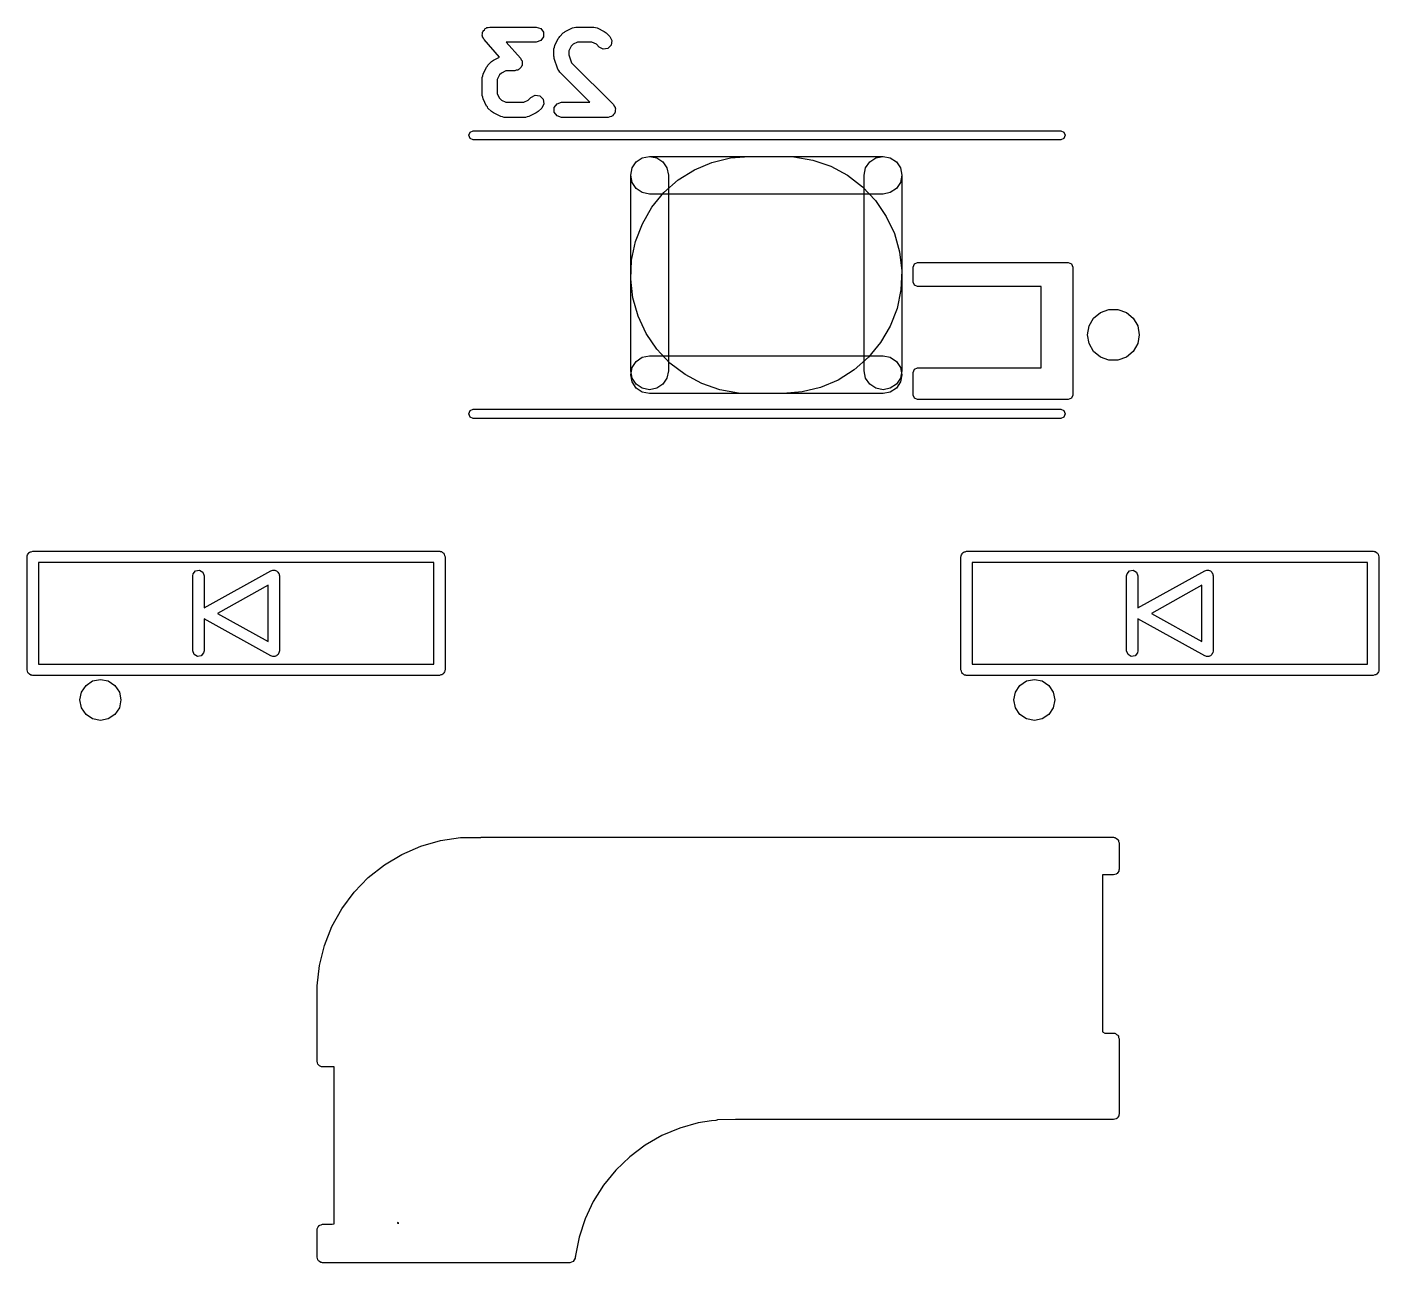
# Model space of a CAD drawing. Extents: x 62 to 223, y -188 to -37.
# Drawn here: x 146.24 to 164.19, y -83.4 to -66.98 of the extents above; entities that cross this region are included whole.
import ezdxf

# ---------------------------------------------------------------- set-up
doc = ezdxf.new("R2010")
doc.units = 0
doc.layers.add('BLACK', color=7, linetype='CONTINUOUS')

msp = doc.modelspace()

# ---------------------------------------------------------------- linework, layer by layer
at = {"layer": 'BLACK', "linetype": 'CONTINUOUS'}
for p, q in [((152.279, -67.0911), (152.283, -67.0714)), ((152.283, -67.1016), (152.279, -67.0911)), ((152.283, -67.0512), (152.29, -67.042)), ((152.283, -67.0714), (152.283, -67.0512)), ((152.283, -67.113), (152.283, -67.1016)), ((152.295, -67.1294), (152.283, -67.113)), ((152.29, -67.042), (152.292, -67.0309)), ((152.292, -67.0309), (152.307, -67.0175)), ((152.303, -67.1479), (152.295, -67.1294)), ((152.307, -67.0175), (152.319, -67.0012)), ((152.319, -67.0012), (152.33, -66.9977)), ((152.33, -66.9977), (152.339, -66.9902)), ((152.339, -66.9902), (152.359, -66.9883)), ((152.359, -66.9883), (152.378, -66.9821)), ((152.378, -66.9821), (152.997, -66.9821)), ((152.997, -66.9821), (153.056, -67.0012)), ((153.056, -67.0012), (153.092, -67.0512)), ((153.092, -67.113), (153.056, -67.163)), ((153.092, -67.0512), (153.092, -67.113)), ((153.241, -67.2278), (153.289, -67.1326)), ((153.289, -67.1326), (153.3, -67.1211)), ((153.3, -67.1211), (153.307, -67.1066)), ((153.307, -67.1066), (153.355, -67.059)), ((153.355, -67.059), (153.369, -67.0516)), ((153.369, -67.0516), (153.381, -67.0403)), ((153.381, -67.0403), (153.476, -66.9926)), ((153.476, -66.9926), (153.499, -66.9892)), ((153.499, -66.9892), (153.521, -66.9821)), ((153.521, -66.9821), (153.759, -66.9821)), ((153.759, -66.9821), (153.781, -66.9892)), ((153.781, -66.9892), (153.804, -66.9926)), ((153.804, -66.9926), (153.899, -67.0403)), ((153.899, -67.0403), (153.911, -67.0516)), ((153.911, -67.0516), (153.925, -67.059)), ((153.925, -67.059), (153.973, -67.1066)), ((153.973, -67.1066), (154.001, -67.1617)), ((152.507, -67.3818), (152.303, -67.1479)), ((152.997, -67.1821), (152.598, -67.1821)), ((152.598, -67.1821), (152.787, -67.3972)), ((153.056, -67.163), (152.997, -67.1821)), ((153.23, -67.2726), (153.238, -67.2506)), ((153.23, -67.3678), (153.23, -67.2726)), ((153.238, -67.2506), (153.241, -67.2278)), ((153.46, -67.2366), (153.43, -67.2962)), ((153.43, -67.2962), (153.43, -67.3516)), ((153.485, -67.2119), (153.46, -67.2366)), ((153.545, -67.1821), (153.485, -67.2119)), ((153.735, -67.1821), (153.545, -67.1821)), ((153.795, -67.2119), (153.735, -67.1821)), ((153.831, -67.248), (153.795, -67.2119)), ((153.886, -67.2761), (153.831, -67.248)), ((153.947, -67.2664), (153.886, -67.2761)), ((153.991, -67.2227), (153.947, -67.2664)), ((154.001, -67.1617), (153.991, -67.2227)), ((152.348, -67.502), (152.355, -67.4876)), ((152.355, -67.4876), (152.403, -67.44)), ((152.403, -67.44), (152.417, -67.4326)), ((152.417, -67.4326), (152.429, -67.4212)), ((152.429, -67.4212), (152.507, -67.3818)), ((152.787, -67.3972), (152.795, -67.4158)), ((152.795, -67.4158), (152.807, -67.4321)), ((152.807, -67.4321), (152.807, -67.4435)), ((152.807, -67.4435), (152.811, -67.454)), ((152.811, -67.454), (152.807, -67.4737)), ((152.807, -67.4737), (152.807, -67.494)), ((153.235, -67.3832), (153.23, -67.3678)), ((153.236, -67.3994), (153.235, -67.3832)), ((153.283, -67.5423), (153.236, -67.3994)), ((153.43, -67.3516), (153.466, -67.4566)), ((153.466, -67.4566), (154.02, -68.0114)), ((152.278, -67.6535), (152.285, -67.6316)), ((152.278, -67.8916), (152.278, -67.6535)), ((152.285, -67.6316), (152.289, -67.6088)), ((152.289, -67.6088), (152.336, -67.5136)), ((152.336, -67.5136), (152.348, -67.502)), ((152.508, -67.6175), (152.478, -67.6771)), ((152.533, -67.5928), (152.508, -67.6175)), ((152.592, -67.5631), (152.533, -67.5928)), ((152.711, -67.5631), (152.592, -67.5631)), ((152.731, -67.5568), (152.711, -67.5631)), ((152.751, -67.555), (152.731, -67.5568)), ((152.759, -67.5475), (152.751, -67.555)), ((152.77, -67.544), (152.759, -67.5475)), ((152.782, -67.5276), (152.77, -67.544)), ((152.797, -67.5143), (152.782, -67.5276)), ((152.8, -67.5032), (152.797, -67.5143)), ((152.807, -67.494), (152.8, -67.5032)), ((153.297, -67.5608), (153.283, -67.5423)), ((153.307, -67.5814), (153.297, -67.5608)), ((153.708, -67.9821), (153.307, -67.5814)), ((152.478, -67.6771), (152.478, -67.868)), ((152.285, -67.9135), (152.278, -67.8916)), ((152.289, -67.9363), (152.285, -67.9135)), ((152.336, -68.0316), (152.289, -67.9363)), ((152.478, -67.868), (152.508, -67.9276)), ((152.508, -67.9276), (152.533, -67.9523)), ((152.533, -67.9523), (152.592, -67.9821)), ((152.592, -67.9821), (152.831, -67.9821)), ((152.831, -67.9821), (152.89, -67.9523)), ((152.89, -67.9523), (152.926, -67.9161)), ((152.926, -67.9161), (152.981, -67.8881)), ((152.981, -67.8881), (153.043, -67.8977)), ((153.043, -67.8977), (153.086, -67.9415)), ((153.096, -68.0025), (153.068, -68.0576)), ((153.086, -67.9415), (153.096, -68.0025)), ((153.235, -68.0512), (153.272, -68.0012)), ((153.272, -68.0012), (153.33, -67.9821)), ((153.33, -67.9821), (153.708, -67.9821)), ((154.02, -68.0114), (154.031, -68.0322)), ((152.348, -68.0431), (152.336, -68.0316)), ((152.355, -68.0576), (152.348, -68.0431)), ((152.403, -68.1052), (152.355, -68.0576)), ((152.417, -68.1125), (152.403, -68.1052)), ((152.429, -68.1239), (152.417, -68.1125)), ((152.524, -68.1715), (152.429, -68.1239)), ((152.547, -68.175), (152.524, -68.1715)), ((152.569, -68.1821), (152.547, -68.175)), ((152.854, -68.1821), (152.569, -68.1821)), ((152.876, -68.175), (152.854, -68.1821)), ((152.899, -68.1715), (152.876, -68.175)), ((152.994, -68.1239), (152.899, -68.1715)), ((153.006, -68.1125), (152.994, -68.1239)), ((153.02, -68.1052), (153.006, -68.1125)), ((153.068, -68.0576), (153.02, -68.1052)), ((153.235, -68.113), (153.235, -68.0512)), ((153.272, -68.163), (153.235, -68.113)), ((153.33, -68.1821), (153.272, -68.163)), ((153.95, -68.1821), (153.33, -68.1821)), ((153.972, -68.1749), (153.95, -68.1821)), ((153.995, -68.1712), (153.972, -68.1749)), ((154.001, -68.1655), (153.995, -68.1712)), ((154.008, -68.163), (154.001, -68.1655)), ((154.022, -68.144), (154.008, -68.163)), ((154.039, -68.1275), (154.022, -68.144)), ((154.031, -68.0322), (154.045, -68.0512)), ((154.04, -68.1195), (154.039, -68.1275)), ((154.045, -68.113), (154.04, -68.1195)), ((154.045, -68.0512), (154.045, -68.0593)), ((154.045, -68.0593), (154.048, -68.0664)), ((154.048, -68.0664), (154.045, -68.0896)), ((154.045, -68.0896), (154.045, -68.113)), ((152.1, -68.4197), (152.118, -68.3773)), ((152.118, -68.3773), (152.16, -68.3597)), ((152.16, -68.3597), (159.96, -68.3597)), ((159.96, -68.3597), (160.002, -68.3773)), ((160.002, -68.3773), (160.02, -68.4197)), ((152.118, -68.4621), (152.1, -68.4197)), ((152.16, -68.4797), (152.118, -68.4621)), ((159.96, -68.4797), (152.16, -68.4797)), ((160.002, -68.4621), (159.96, -68.4797)), ((160.02, -68.4197), (160.002, -68.4621)), ((154.323, -68.7732), (154.404, -68.719)), ((154.323, -68.7732), (154.404, -68.719)), ((154.323, -68.7732), (154.404, -68.719)), ((154.323, -68.7732), (154.404, -68.719)), ((154.404, -68.719), (154.5, -68.7)), ((154.404, -68.719), (154.5, -68.7)), ((154.404, -68.719), (154.5, -68.7)), ((154.404, -68.719), (154.5, -68.7)), ((154.5, -68.7), (154.596, -68.719)), ((154.5, -68.7), (157.6, -68.7)), ((154.5, -68.7), (154.596, -68.719)), ((154.5, -68.7), (157.6, -68.7)), ((154.596, -68.719), (154.677, -68.7732)), ((154.596, -68.719), (154.677, -68.7732)), ((155.328, -68.7805), (155.573, -68.7203)), ((155.328, -68.7805), (155.573, -68.7203)), ((155.328, -68.7805), (155.573, -68.7203)), ((155.328, -68.7805), (155.573, -68.7203)), ((155.573, -68.7203), (155.825, -68.7)), ((155.573, -68.7203), (155.825, -68.7)), ((155.573, -68.7203), (155.825, -68.7)), ((155.573, -68.7203), (155.825, -68.7)), ((155.825, -68.7), (156.275, -68.7)), ((155.825, -68.7), (156.275, -68.7)), ((155.825, -68.7), (156.275, -68.7)), ((155.825, -68.7), (156.275, -68.7)), ((156.275, -68.7), (156.418, -68.7065)), ((156.275, -68.7), (156.418, -68.7065)), ((156.275, -68.7), (156.418, -68.7065)), ((156.275, -68.7), (156.418, -68.7065)), ((156.418, -68.7065), (156.667, -68.7495)), ((156.418, -68.7065), (156.667, -68.7495)), ((156.418, -68.7065), (156.667, -68.7495)), ((156.418, -68.7065), (156.667, -68.7495)), ((157.423, -68.7732), (157.504, -68.719)), ((157.423, -68.7732), (157.504, -68.719)), ((157.504, -68.719), (157.6, -68.7)), ((157.504, -68.719), (157.6, -68.7)), ((157.6, -68.7), (157.696, -68.719)), ((157.6, -68.7), (157.696, -68.719)), ((157.6, -68.7), (157.696, -68.719)), ((157.6, -68.7), (157.696, -68.719)), ((157.696, -68.719), (157.777, -68.7732)), ((157.696, -68.719), (157.777, -68.7732)), ((157.696, -68.719), (157.777, -68.7732)), ((157.696, -68.719), (157.777, -68.7732)), ((154.25, -68.95), (154.269, -68.8543)), ((154.25, -68.95), (154.269, -68.8543)), ((154.25, -68.95), (154.269, -68.8543)), ((154.25, -68.95), (154.269, -68.8543)), ((154.269, -68.8543), (154.323, -68.7732)), ((154.269, -68.8543), (154.323, -68.7732)), ((154.269, -68.8543), (154.323, -68.7732)), ((154.269, -68.8543), (154.323, -68.7732)), ((154.677, -68.7732), (154.731, -68.8543)), ((154.677, -68.7732), (154.731, -68.8543)), ((154.731, -68.8543), (154.75, -68.95)), ((154.731, -68.8543), (154.75, -68.95)), ((154.882, -69.0138), (155.095, -68.8792)), ((154.882, -69.0138), (155.095, -68.8792)), ((154.882, -69.0138), (155.095, -68.8792)), ((154.882, -69.0138), (155.095, -68.8792)), ((155.095, -68.8792), (155.328, -68.7805)), ((155.095, -68.8792), (155.328, -68.7805)), ((155.095, -68.8792), (155.328, -68.7805)), ((155.095, -68.8792), (155.328, -68.7805)), ((156.667, -68.7495), (156.906, -68.8317)), ((156.667, -68.7495), (156.906, -68.8317)), ((156.667, -68.7495), (156.906, -68.8317)), ((156.667, -68.7495), (156.906, -68.8317)), ((156.906, -68.8317), (157.128, -68.9511)), ((156.906, -68.8317), (157.128, -68.9511)), ((156.906, -68.8317), (157.128, -68.9511)), ((156.906, -68.8317), (157.128, -68.9511)), ((157.35, -68.95), (157.369, -68.8543)), ((157.35, -68.95), (157.369, -68.8543)), ((157.369, -68.8543), (157.423, -68.7732)), ((157.369, -68.8543), (157.423, -68.7732)), ((157.777, -68.7732), (157.831, -68.8543)), ((157.777, -68.7732), (157.831, -68.8543)), ((157.777, -68.7732), (157.831, -68.8543)), ((157.777, -68.7732), (157.831, -68.8543)), ((157.831, -68.8543), (157.85, -68.95)), ((157.831, -68.8543), (157.85, -68.95)), ((157.831, -68.8543), (157.85, -68.95)), ((157.831, -68.8543), (157.85, -68.95)), ((154.25, -71.55), (154.25, -68.95)), ((154.269, -69.0457), (154.25, -68.95)), ((154.25, -71.55), (154.25, -68.95)), ((154.269, -69.0457), (154.25, -68.95)), ((154.323, -69.1268), (154.269, -69.0457)), ((154.323, -69.1268), (154.269, -69.0457)), ((154.692, -69.1809), (154.882, -69.0138)), ((154.692, -69.1809), (154.882, -69.0138)), ((154.692, -69.1809), (154.882, -69.0138)), ((154.692, -69.1809), (154.882, -69.0138)), ((154.75, -68.95), (154.75, -71.55)), ((154.75, -68.95), (154.75, -71.55)), ((157.128, -68.9511), (157.329, -69.1045)), ((157.128, -68.9511), (157.329, -69.1045)), ((157.128, -68.9511), (157.329, -69.1045)), ((157.128, -68.9511), (157.329, -69.1045)), ((157.329, -69.1045), (157.502, -69.2881)), ((157.329, -69.1045), (157.502, -69.2881)), ((157.329, -69.1045), (157.502, -69.2881)), ((157.329, -69.1045), (157.502, -69.2881)), ((157.35, -71.55), (157.35, -68.95)), ((157.35, -71.55), (157.35, -68.95)), ((157.831, -69.0457), (157.777, -69.1268)), ((157.831, -69.0457), (157.777, -69.1268)), ((157.85, -68.95), (157.831, -69.0457)), ((157.85, -68.95), (157.831, -69.0457)), ((157.85, -68.95), (157.85, -71.55)), ((157.85, -68.95), (157.85, -71.55)), ((154.404, -69.181), (154.323, -69.1268)), ((154.404, -69.181), (154.323, -69.1268)), ((154.5, -69.2), (154.404, -69.181)), ((154.5, -69.2), (154.404, -69.181)), ((157.6, -69.2), (154.5, -69.2)), ((157.6, -69.2), (154.5, -69.2)), ((154.532, -69.3761), (154.692, -69.1809)), ((154.532, -69.3761), (154.692, -69.1809)), ((154.532, -69.3761), (154.692, -69.1809)), ((154.532, -69.3761), (154.692, -69.1809)), ((157.696, -69.181), (157.6, -69.2)), ((157.696, -69.181), (157.6, -69.2)), ((157.777, -69.1268), (157.696, -69.181)), ((157.777, -69.1268), (157.696, -69.181)), ((154.405, -69.5945), (154.532, -69.3761)), ((154.405, -69.5945), (154.532, -69.3761)), ((154.405, -69.5945), (154.532, -69.3761)), ((154.405, -69.5945), (154.532, -69.3761)), ((157.502, -69.2881), (157.644, -69.497)), ((157.502, -69.2881), (157.644, -69.497)), ((157.502, -69.2881), (157.644, -69.497)), ((157.502, -69.2881), (157.644, -69.497)), ((154.314, -69.8303), (154.405, -69.5945)), ((154.314, -69.8303), (154.405, -69.5945)), ((154.314, -69.8303), (154.405, -69.5945)), ((154.314, -69.8303), (154.405, -69.5945)), ((157.644, -69.497), (157.751, -69.726)), ((157.644, -69.497), (157.751, -69.726)), ((157.644, -69.497), (157.751, -69.726)), ((157.644, -69.497), (157.751, -69.726)), ((157.751, -69.726), (157.82, -69.9691)), ((157.751, -69.726), (157.82, -69.9691)), ((157.751, -69.726), (157.82, -69.9691)), ((157.751, -69.726), (157.82, -69.9691)), ((154.262, -70.0776), (154.314, -69.8303)), ((154.262, -70.0776), (154.314, -69.8303)), ((154.262, -70.0776), (154.314, -69.8303)), ((154.262, -70.0776), (154.314, -69.8303)), ((157.82, -69.9691), (157.849, -70.22)), ((157.82, -69.9691), (157.849, -70.22)), ((157.82, -69.9691), (157.849, -70.22)), ((157.82, -69.9691), (157.849, -70.22)), ((154.251, -70.33), (154.262, -70.0776)), ((154.251, -70.33), (154.262, -70.0776)), ((154.251, -70.33), (154.262, -70.0776)), ((154.251, -70.33), (154.262, -70.0776)), ((158, -70.1697), (158.018, -70.1273)), ((158, -70.3697), (158, -70.1697)), ((158.018, -70.1273), (158.06, -70.1097)), ((158.06, -70.1097), (160.06, -70.1097)), ((160.06, -70.1097), (160.102, -70.1273)), ((160.102, -70.1273), (160.12, -70.1697)), ((160.12, -70.1697), (160.12, -71.8697)), ((154.28, -70.5809), (154.251, -70.33)), ((154.28, -70.5809), (154.251, -70.33)), ((154.28, -70.5809), (154.251, -70.33)), ((154.28, -70.5809), (154.251, -70.33)), ((157.849, -70.22), (157.838, -70.4724)), ((157.849, -70.22), (157.838, -70.4724)), ((157.849, -70.22), (157.838, -70.4724)), ((157.849, -70.22), (157.838, -70.4724)), ((157.838, -70.4724), (157.786, -70.7197)), ((157.838, -70.4724), (157.786, -70.7197)), ((157.838, -70.4724), (157.786, -70.7197)), ((157.838, -70.4724), (157.786, -70.7197)), ((158.018, -70.4121), (158, -70.3697)), ((158.06, -70.4297), (158.018, -70.4121)), ((159.7, -70.4297), (158.06, -70.4297)), ((159.7, -71.5097), (159.7, -70.4297)), ((154.349, -70.824), (154.28, -70.5809)), ((154.349, -70.824), (154.28, -70.5809)), ((154.349, -70.824), (154.28, -70.5809)), ((154.349, -70.824), (154.28, -70.5809)), ((157.786, -70.7197), (157.695, -70.9555)), ((157.786, -70.7197), (157.695, -70.9555)), ((157.786, -70.7197), (157.695, -70.9555)), ((157.786, -70.7197), (157.695, -70.9555)), ((154.456, -71.053), (154.349, -70.824)), ((154.456, -71.053), (154.349, -70.824)), ((154.456, -71.053), (154.349, -70.824)), ((154.456, -71.053), (154.349, -70.824)), ((160.338, -70.9524), (160.397, -70.8493)), ((160.397, -70.8493), (160.489, -70.7728)), ((160.489, -70.7728), (160.6, -70.7321)), ((160.6, -70.7321), (160.72, -70.7321)), ((160.72, -70.7321), (160.831, -70.7728)), ((160.831, -70.7728), (160.923, -70.8493)), ((160.923, -70.8493), (160.982, -70.9524)), ((154.598, -71.2619), (154.456, -71.053)), ((154.598, -71.2619), (154.456, -71.053)), ((154.598, -71.2619), (154.456, -71.053)), ((154.598, -71.2619), (154.456, -71.053)), ((157.695, -70.9555), (157.568, -71.1739)), ((157.695, -70.9555), (157.568, -71.1739)), ((157.695, -70.9555), (157.568, -71.1739)), ((157.695, -70.9555), (157.568, -71.1739)), ((160.317, -71.0697), (160.338, -70.9524)), ((160.338, -71.187), (160.317, -71.0697)), ((160.982, -70.9524), (161.003, -71.0697)), ((161.003, -71.0697), (160.982, -71.187)), ((157.568, -71.1739), (157.408, -71.3691)), ((157.568, -71.1739), (157.408, -71.3691)), ((157.568, -71.1739), (157.408, -71.3691)), ((157.568, -71.1739), (157.408, -71.3691)), ((160.397, -71.2901), (160.338, -71.187)), ((160.982, -71.187), (160.923, -71.2901)), ((154.269, -71.5043), (154.323, -71.4232)), ((154.269, -71.5043), (154.323, -71.4232)), ((154.323, -71.4232), (154.404, -71.369)), ((154.323, -71.4232), (154.404, -71.369)), ((154.404, -71.369), (154.5, -71.35)), ((154.404, -71.369), (154.5, -71.35)), ((154.5, -71.35), (157.6, -71.35)), ((154.5, -71.35), (157.6, -71.35)), ((154.771, -71.4455), (154.598, -71.2619)), ((154.771, -71.4455), (154.598, -71.2619)), ((154.771, -71.4455), (154.598, -71.2619)), ((154.771, -71.4455), (154.598, -71.2619)), ((157.408, -71.3691), (157.218, -71.5362)), ((157.408, -71.3691), (157.218, -71.5362)), ((157.408, -71.3691), (157.218, -71.5362)), ((157.408, -71.3691), (157.218, -71.5362)), ((157.6, -71.35), (157.696, -71.369)), ((157.6, -71.35), (157.696, -71.369)), ((157.696, -71.369), (157.777, -71.4232)), ((157.696, -71.369), (157.777, -71.4232)), ((157.777, -71.4232), (157.831, -71.5043)), ((157.777, -71.4232), (157.831, -71.5043)), ((160.489, -71.3666), (160.397, -71.2901)), ((160.6, -71.4073), (160.489, -71.3666)), ((160.72, -71.4073), (160.6, -71.4073)), ((160.831, -71.3666), (160.72, -71.4073)), ((160.923, -71.2901), (160.831, -71.3666)), ((154.25, -71.6), (154.269, -71.5043)), ((154.25, -71.6), (154.269, -71.5043)), ((154.269, -71.6457), (154.25, -71.55)), ((154.269, -71.6457), (154.25, -71.55)), ((154.269, -71.6957), (154.25, -71.6)), ((154.269, -71.6957), (154.25, -71.6)), ((154.75, -71.55), (154.731, -71.6457)), ((154.75, -71.55), (154.731, -71.6457)), ((154.972, -71.5989), (154.771, -71.4455)), ((154.972, -71.5989), (154.771, -71.4455)), ((154.972, -71.5989), (154.771, -71.4455)), ((154.972, -71.5989), (154.771, -71.4455)), ((155.194, -71.7183), (154.972, -71.5989)), ((155.194, -71.7183), (154.972, -71.5989)), ((155.194, -71.7183), (154.972, -71.5989)), ((155.194, -71.7183), (154.972, -71.5989)), ((157.218, -71.5362), (157.005, -71.6708)), ((157.218, -71.5362), (157.005, -71.6708)), ((157.218, -71.5362), (157.005, -71.6708)), ((157.218, -71.5362), (157.005, -71.6708)), ((157.369, -71.6457), (157.35, -71.55)), ((157.369, -71.6457), (157.35, -71.55)), ((157.831, -71.5043), (157.85, -71.6)), ((157.831, -71.5043), (157.85, -71.6)), ((157.85, -71.55), (157.831, -71.6457)), ((157.85, -71.55), (157.831, -71.6457)), ((157.85, -71.6), (157.831, -71.6957)), ((157.85, -71.6), (157.831, -71.6957)), ((158, -71.5697), (158.018, -71.5273)), ((158, -71.8697), (158, -71.5697)), ((158.018, -71.5273), (158.06, -71.5097)), ((158.06, -71.5097), (159.7, -71.5097)), ((154.323, -71.7268), (154.269, -71.6457)), ((154.323, -71.7268), (154.269, -71.6457)), ((154.323, -71.7768), (154.269, -71.6957)), ((154.323, -71.7768), (154.269, -71.6957)), ((154.404, -71.781), (154.323, -71.7268)), ((154.404, -71.781), (154.323, -71.7268)), ((154.404, -71.831), (154.323, -71.7768)), ((154.404, -71.831), (154.323, -71.7768)), ((154.5, -71.8), (154.404, -71.781)), ((154.5, -71.8), (154.404, -71.781)), ((154.596, -71.781), (154.5, -71.8)), ((154.596, -71.781), (154.5, -71.8)), ((154.677, -71.7268), (154.596, -71.781)), ((154.677, -71.7268), (154.596, -71.781)), ((154.731, -71.6457), (154.677, -71.7268)), ((154.731, -71.6457), (154.677, -71.7268)), ((155.433, -71.8005), (155.194, -71.7183)), ((155.433, -71.8005), (155.194, -71.7183)), ((155.433, -71.8005), (155.194, -71.7183)), ((155.433, -71.8005), (155.194, -71.7183)), ((156.772, -71.7695), (156.527, -71.8297)), ((156.772, -71.7695), (156.527, -71.8297)), ((156.772, -71.7695), (156.527, -71.8297)), ((156.772, -71.7695), (156.527, -71.8297)), ((157.005, -71.6708), (156.772, -71.7695)), ((157.005, -71.6708), (156.772, -71.7695)), ((157.005, -71.6708), (156.772, -71.7695)), ((157.005, -71.6708), (156.772, -71.7695)), ((157.423, -71.7268), (157.369, -71.6457)), ((157.423, -71.7268), (157.369, -71.6457)), ((157.504, -71.781), (157.423, -71.7268)), ((157.504, -71.781), (157.423, -71.7268)), ((157.6, -71.8), (157.504, -71.781)), ((157.6, -71.8), (157.504, -71.781)), ((157.696, -71.781), (157.6, -71.8)), ((157.696, -71.781), (157.6, -71.8)), ((157.777, -71.7268), (157.696, -71.781)), ((157.777, -71.7268), (157.696, -71.781)), ((157.777, -71.7768), (157.696, -71.831)), ((157.777, -71.7768), (157.696, -71.831)), ((157.831, -71.6457), (157.777, -71.7268)), ((157.831, -71.6457), (157.777, -71.7268)), ((157.831, -71.6957), (157.777, -71.7768)), ((157.831, -71.6957), (157.777, -71.7768)), ((154.5, -71.85), (154.404, -71.831)), ((154.5, -71.85), (154.404, -71.831)), ((157.6, -71.85), (154.5, -71.85)), ((157.6, -71.85), (154.5, -71.85)), ((155.682, -71.8435), (155.433, -71.8005)), ((155.682, -71.8435), (155.433, -71.8005)), ((155.682, -71.8435), (155.433, -71.8005)), ((155.682, -71.8435), (155.433, -71.8005)), ((155.825, -71.85), (155.682, -71.8435)), ((155.825, -71.85), (155.682, -71.8435)), ((155.825, -71.85), (155.682, -71.8435)), ((155.825, -71.85), (155.682, -71.8435)), ((156.275, -71.85), (155.825, -71.85)), ((156.275, -71.85), (155.825, -71.85)), ((156.275, -71.85), (155.825, -71.85)), ((156.275, -71.85), (155.825, -71.85)), ((156.527, -71.8297), (156.275, -71.85)), ((156.527, -71.8297), (156.275, -71.85)), ((156.527, -71.8297), (156.275, -71.85)), ((156.527, -71.8297), (156.275, -71.85)), ((157.696, -71.831), (157.6, -71.85)), ((157.696, -71.831), (157.6, -71.85)), ((158.018, -71.9121), (158, -71.8697)), ((158.06, -71.9297), (158.018, -71.9121)), ((160.06, -71.9297), (158.06, -71.9297)), ((160.102, -71.9121), (160.06, -71.9297)), ((160.12, -71.8697), (160.102, -71.9121)), ((152.1, -72.1197), (152.118, -72.0773)), ((152.118, -72.1621), (152.1, -72.1197)), ((152.118, -72.0773), (152.16, -72.0597)), ((152.16, -72.0597), (159.96, -72.0597)), ((159.96, -72.0597), (160.002, -72.0773)), ((160.002, -72.0773), (160.02, -72.1197)), ((160.02, -72.1197), (160.002, -72.1621)), ((152.16, -72.1797), (152.118, -72.1621)), ((159.96, -72.1797), (152.16, -72.1797)), ((160.002, -72.1621), (159.96, -72.1797)), ((146.272, -73.9547), (146.292, -73.9514)), ((146.292, -73.9514), (146.31, -73.9447)), ((146.31, -73.9447), (151.71, -73.9447)), ((151.71, -73.9447), (151.72, -73.9464)), ((151.72, -73.9464), (151.723, -73.9458)), ((151.723, -73.9458), (151.726, -73.9475)), ((151.726, -73.9475), (151.736, -73.9492)), ((151.736, -73.9492), (151.751, -73.9617)), ((158.672, -73.9547), (158.692, -73.9514)), ((158.692, -73.9514), (158.71, -73.9447)), ((158.71, -73.9447), (164.11, -73.9447)), ((164.11, -73.9447), (164.12, -73.9464)), ((164.12, -73.9464), (164.123, -73.9458)), ((164.123, -73.9458), (164.126, -73.9475)), ((164.126, -73.9475), (164.136, -73.9492)), ((164.136, -73.9492), (164.151, -73.9617)), ((146.235, -74.0197), (146.237, -74.01)), ((146.235, -75.5197), (146.235, -74.0197)), ((146.236, -74.0067), (146.238, -74.0038)), ((146.237, -74.01), (146.236, -74.0067)), ((146.238, -74.0038), (146.24, -73.994)), ((146.24, -73.994), (146.252, -73.9791)), ((146.252, -73.9791), (146.262, -73.9622)), ((146.262, -73.9622), (146.268, -73.9599)), ((146.268, -73.9599), (146.272, -73.9547)), ((146.385, -74.0947), (146.385, -75.4447)), ((151.635, -74.0947), (146.385, -74.0947)), ((151.635, -75.4447), (151.635, -74.0947)), ((151.751, -73.9617), (151.767, -73.9715)), ((151.767, -73.9715), (151.77, -73.9779)), ((151.77, -73.9779), (151.775, -73.9822)), ((151.775, -73.9822), (151.778, -74.0014)), ((151.778, -74.0014), (151.785, -74.0197)), ((151.785, -74.0197), (151.785, -75.5197)), ((158.635, -74.0197), (158.637, -74.01)), ((158.635, -75.5197), (158.635, -74.0197)), ((158.636, -74.0067), (158.638, -74.0038)), ((158.637, -74.01), (158.636, -74.0067)), ((158.638, -74.0038), (158.64, -73.994)), ((158.64, -73.994), (158.652, -73.9791)), ((158.652, -73.9791), (158.662, -73.9622)), ((158.662, -73.9622), (158.668, -73.9599)), ((158.668, -73.9599), (158.672, -73.9547)), ((158.785, -74.0947), (158.785, -75.4447)), ((164.035, -74.0947), (158.785, -74.0947)), ((164.035, -75.4447), (164.035, -74.0947)), ((164.151, -73.9617), (164.167, -73.9715)), ((164.167, -73.9715), (164.17, -73.9779)), ((164.17, -73.9779), (164.175, -73.9822)), ((164.175, -73.9822), (164.178, -74.0014)), ((164.178, -74.0014), (164.185, -74.0197)), ((164.185, -74.0197), (164.185, -75.5197)), ((148.435, -74.2697), (148.44, -74.244)), ((148.435, -75.2697), (148.435, -74.2697)), ((148.44, -74.244), (148.472, -74.2047)), ((148.472, -74.2047), (148.523, -74.1958)), ((148.523, -74.1958), (148.567, -74.2215)), ((148.567, -74.2215), (148.585, -74.2697)), ((148.585, -74.6978), (149.474, -74.2041)), ((148.585, -74.2697), (148.585, -74.6978)), ((149.474, -74.2041), (149.498, -74.1956)), ((149.498, -74.1956), (149.511, -74.198)), ((149.511, -74.198), (149.523, -74.1958)), ((149.523, -74.1958), (149.535, -74.2028)), ((149.535, -74.2028), (149.549, -74.2054)), ((149.549, -74.2054), (149.557, -74.2152)), ((149.557, -74.2152), (149.567, -74.2215)), ((149.567, -74.2215), (149.572, -74.2345)), ((149.572, -74.2345), (149.581, -74.2452)), ((149.581, -74.2452), (149.581, -74.2578)), ((149.581, -74.2578), (149.585, -74.2697)), ((149.585, -74.2697), (149.585, -75.2697)), ((160.835, -74.2697), (160.84, -74.244)), ((160.835, -75.2697), (160.835, -74.2697)), ((160.84, -74.244), (160.873, -74.2047)), ((160.873, -74.2047), (160.923, -74.1958)), ((160.923, -74.1958), (160.967, -74.2215)), ((160.967, -74.2215), (160.985, -74.2697)), ((160.985, -74.6978), (161.874, -74.2041)), ((160.985, -74.2697), (160.985, -74.6978)), ((161.874, -74.2041), (161.898, -74.1956)), ((161.898, -74.1956), (161.911, -74.198)), ((161.911, -74.198), (161.923, -74.1958)), ((161.923, -74.1958), (161.935, -74.2028)), ((161.935, -74.2028), (161.949, -74.2054)), ((161.949, -74.2054), (161.957, -74.2152)), ((161.957, -74.2152), (161.967, -74.2215)), ((161.967, -74.2215), (161.972, -74.2345)), ((161.972, -74.2345), (161.981, -74.2452)), ((161.981, -74.2452), (161.981, -74.2578)), ((161.981, -74.2578), (161.985, -74.2697)), ((161.985, -74.2697), (161.985, -75.2697)), ((149.435, -74.3972), (148.764, -74.7697)), ((149.435, -75.1422), (149.435, -74.3972)), ((161.835, -74.3972), (161.164, -74.7697)), ((161.835, -75.1422), (161.835, -74.3972)), ((149.474, -75.3353), (148.585, -74.8416)), ((148.585, -74.8416), (148.585, -75.2697)), ((148.764, -74.7697), (149.435, -75.1422)), ((161.874, -75.3353), (160.985, -74.8416)), ((160.985, -74.8416), (160.985, -75.2697)), ((161.164, -74.7697), (161.835, -75.1422)), ((148.453, -75.3179), (148.435, -75.2697)), ((148.497, -75.3436), (148.453, -75.3179)), ((148.547, -75.3347), (148.497, -75.3436)), ((148.58, -75.2954), (148.547, -75.3347)), ((148.585, -75.2697), (148.58, -75.2954)), ((149.486, -75.3372), (149.474, -75.3353)), ((149.497, -75.3436), (149.486, -75.3372)), ((149.511, -75.3412), (149.497, -75.3436)), ((149.524, -75.3433), (149.511, -75.3412)), ((149.535, -75.3368), (149.524, -75.3433)), ((149.547, -75.3347), (149.535, -75.3368)), ((149.556, -75.3241), (149.547, -75.3347)), ((149.568, -75.317), (149.556, -75.3241)), ((149.572, -75.305), (149.568, -75.317)), ((149.58, -75.2954), (149.572, -75.305)), ((149.585, -75.2697), (149.58, -75.2954)), ((160.853, -75.3179), (160.835, -75.2697)), ((160.897, -75.3436), (160.853, -75.3179)), ((160.947, -75.3347), (160.897, -75.3436)), ((160.98, -75.2954), (160.947, -75.3347)), ((160.985, -75.2697), (160.98, -75.2954)), ((161.886, -75.3372), (161.874, -75.3353)), ((161.897, -75.3436), (161.886, -75.3372)), ((161.911, -75.3412), (161.897, -75.3436)), ((161.924, -75.3433), (161.911, -75.3412)), ((161.935, -75.3368), (161.924, -75.3433)), ((161.947, -75.3347), (161.935, -75.3368)), ((161.956, -75.3241), (161.947, -75.3347)), ((161.968, -75.317), (161.956, -75.3241)), ((161.972, -75.305), (161.968, -75.317)), ((161.98, -75.2954), (161.972, -75.305)), ((161.985, -75.2697), (161.98, -75.2954)), ((146.242, -75.538), (146.235, -75.5197)), ((146.245, -75.5572), (146.242, -75.538)), ((146.25, -75.5615), (146.245, -75.5572)), ((146.253, -75.5679), (146.25, -75.5615)), ((146.269, -75.5777), (146.253, -75.5679)), ((146.385, -75.4447), (151.635, -75.4447)), ((151.768, -75.5603), (151.758, -75.5772)), ((151.78, -75.5454), (151.768, -75.5603)), ((151.782, -75.5356), (151.78, -75.5454)), ((151.784, -75.5327), (151.782, -75.5356)), ((151.785, -75.5197), (151.783, -75.5294)), ((151.783, -75.5294), (151.784, -75.5327)), ((158.642, -75.538), (158.635, -75.5197)), ((158.645, -75.5572), (158.642, -75.538)), ((158.65, -75.5615), (158.645, -75.5572)), ((158.653, -75.5679), (158.65, -75.5615)), ((158.669, -75.5777), (158.653, -75.5679)), ((158.785, -75.4447), (164.035, -75.4447)), ((164.168, -75.5603), (164.158, -75.5772)), ((164.18, -75.5454), (164.168, -75.5603)), ((164.182, -75.5356), (164.18, -75.5454)), ((164.184, -75.5327), (164.182, -75.5356)), ((164.185, -75.5197), (164.183, -75.5294)), ((164.183, -75.5294), (164.184, -75.5327)), ((146.284, -75.5902), (146.269, -75.5777)), ((146.294, -75.5919), (146.284, -75.5902)), ((146.297, -75.5936), (146.294, -75.5919)), ((146.3, -75.593), (146.297, -75.5936)), ((146.31, -75.5947), (146.3, -75.593)), ((151.71, -75.5947), (146.31, -75.5947)), ((146.959, -75.8156), (147.018, -75.7273)), ((147.018, -75.7273), (147.106, -75.6683)), ((147.106, -75.6683), (147.21, -75.6476)), ((147.21, -75.6476), (147.314, -75.6683)), ((147.314, -75.6683), (147.402, -75.7273)), ((147.402, -75.7273), (147.461, -75.8156)), ((151.728, -75.588), (151.71, -75.5947)), ((151.748, -75.5847), (151.728, -75.588)), ((151.752, -75.5795), (151.748, -75.5847)), ((151.758, -75.5772), (151.752, -75.5795)), ((158.684, -75.5902), (158.669, -75.5777)), ((158.694, -75.5919), (158.684, -75.5902)), ((158.697, -75.5936), (158.694, -75.5919)), ((158.7, -75.593), (158.697, -75.5936)), ((158.71, -75.5947), (158.7, -75.593)), ((164.11, -75.5947), (158.71, -75.5947)), ((159.359, -75.8156), (159.418, -75.7273)), ((159.418, -75.7273), (159.506, -75.6683)), ((159.506, -75.6683), (159.61, -75.6476)), ((159.61, -75.6476), (159.714, -75.6683)), ((159.714, -75.6683), (159.802, -75.7273)), ((159.802, -75.7273), (159.861, -75.8156)), ((164.128, -75.588), (164.11, -75.5947)), ((164.147, -75.5847), (164.128, -75.588)), ((164.152, -75.5795), (164.147, -75.5847)), ((164.158, -75.5772), (164.152, -75.5795)), ((146.938, -75.9197), (146.959, -75.8156)), ((146.959, -76.0238), (146.938, -75.9197)), ((147.461, -75.8156), (147.482, -75.9197)), ((147.482, -75.9197), (147.461, -76.0238)), ((159.338, -75.9197), (159.359, -75.8156)), ((159.359, -76.0238), (159.338, -75.9197)), ((159.861, -75.8156), (159.882, -75.9197)), ((159.882, -75.9197), (159.861, -76.0238)), ((147.018, -76.1121), (146.959, -76.0238)), ((147.461, -76.0238), (147.402, -76.1121)), ((159.418, -76.1121), (159.359, -76.0238)), ((159.861, -76.0238), (159.802, -76.1121)), ((147.106, -76.1711), (147.018, -76.1121)), ((147.21, -76.1918), (147.106, -76.1711)), ((147.314, -76.1711), (147.21, -76.1918)), ((147.402, -76.1121), (147.314, -76.1711)), ((159.506, -76.1711), (159.418, -76.1121)), ((159.61, -76.1918), (159.506, -76.1711)), ((159.714, -76.1711), (159.61, -76.1918)), ((159.802, -76.1121), (159.714, -76.1711)), ((151.212, -77.9709), (151.462, -77.863)), ((151.462, -77.863), (151.723, -77.7886)), ((151.723, -77.7886), (151.992, -77.749)), ((151.992, -77.749), (152.26, -77.7449)), ((152.26, -77.7449), (152.26, -77.7447)), ((152.26, -77.7447), (160.66, -77.7447)), ((160.66, -77.7447), (160.67, -77.7464)), ((160.67, -77.7464), (160.673, -77.7458)), ((160.673, -77.7458), (160.676, -77.7475)), ((160.676, -77.7475), (160.686, -77.7492)), ((160.686, -77.7492), (160.701, -77.7617)), ((160.701, -77.7617), (160.717, -77.7715)), ((160.717, -77.7715), (160.72, -77.7779)), ((160.72, -77.7779), (160.725, -77.7822)), ((160.725, -77.7822), (160.728, -77.8014)), ((160.728, -77.8014), (160.735, -77.8197)), ((160.735, -77.8197), (160.735, -78.1697)), ((150.979, -78.1104), (151.212, -77.9709)), ((150.766, -78.2792), (150.979, -78.1104)), ((160.66, -78.2447), (160.515, -78.2447)), ((160.515, -78.2447), (160.515, -80.3297)), ((160.678, -78.238), (160.66, -78.2447)), ((160.697, -78.2347), (160.678, -78.238)), ((160.702, -78.2295), (160.697, -78.2347)), ((160.708, -78.2272), (160.702, -78.2295)), ((160.718, -78.2103), (160.708, -78.2272)), ((160.73, -78.1954), (160.718, -78.2103)), ((160.732, -78.1856), (160.73, -78.1954)), ((160.734, -78.1827), (160.732, -78.1856)), ((160.735, -78.1697), (160.733, -78.1794)), ((160.733, -78.1794), (160.734, -78.1827)), ((150.577, -78.4743), (150.766, -78.2792)), ((150.415, -78.6924), (150.577, -78.4743)), ((150.283, -78.9298), (150.415, -78.6924)), ((150.183, -79.1825), (150.283, -78.9298)), ((150.116, -79.446), (150.183, -79.1825)), ((150.085, -79.716), (150.116, -79.446)), ((150.085, -79.7172), (150.085, -79.716)), ((150.085, -79.7197), (150.085, -79.7172)), ((150.085, -80.7197), (150.085, -79.7197)), ((160.515, -80.3297), (160.546, -80.3447)), ((160.546, -80.3447), (160.66, -80.3447)), ((160.66, -80.3447), (160.67, -80.3464)), ((160.67, -80.3464), (160.673, -80.3458)), ((160.673, -80.3458), (160.676, -80.3475)), ((160.676, -80.3475), (160.686, -80.3492)), ((160.686, -80.3492), (160.701, -80.3617)), ((160.701, -80.3617), (160.717, -80.3715)), ((160.717, -80.3715), (160.72, -80.3778)), ((160.72, -80.3778), (160.725, -80.3822)), ((160.725, -80.3822), (160.728, -80.4014)), ((160.728, -80.4014), (160.735, -80.4197)), ((160.735, -80.4197), (160.735, -81.4197)), ((150.092, -80.738), (150.085, -80.7197)), ((150.095, -80.7572), (150.092, -80.738)), ((150.1, -80.7615), (150.095, -80.7572)), ((150.103, -80.7679), (150.1, -80.7615)), ((150.119, -80.7777), (150.103, -80.7679)), ((150.134, -80.7902), (150.119, -80.7777)), ((150.144, -80.7919), (150.134, -80.7902)), ((150.147, -80.7936), (150.144, -80.7919)), ((150.15, -80.793), (150.147, -80.7936)), ((150.16, -80.7947), (150.15, -80.793)), ((150.315, -80.7947), (150.16, -80.7947)), ((150.315, -82.8787), (150.315, -80.7947)), ((155.64, -81.4912), (155.402, -81.4987)), ((155.656, -81.494), (155.64, -81.4912)), ((160.678, -81.488), (160.66, -81.4947)), ((160.697, -81.4847), (160.678, -81.488)), ((160.702, -81.4795), (160.697, -81.4847)), ((160.708, -81.4772), (160.702, -81.4795)), ((160.718, -81.4603), (160.708, -81.4772)), ((160.73, -81.4454), (160.718, -81.4603)), ((160.732, -81.4356), (160.73, -81.4454)), ((160.734, -81.4327), (160.732, -81.4356)), ((160.735, -81.4197), (160.733, -81.4294)), ((160.733, -81.4294), (160.734, -81.4327)), ((154.901, -81.6076), (154.665, -81.7069)), ((155.148, -81.5378), (154.901, -81.6076)), ((155.323, -81.5108), (155.148, -81.5378)), ((155.38, -81.5051), (155.323, -81.5108)), ((155.392, -81.5001), (155.38, -81.5051)), ((155.402, -81.4987), (155.392, -81.5001)), ((155.658, -81.4947), (155.656, -81.494)), ((155.659, -81.4944), (155.658, -81.4947)), ((155.66, -81.4947), (155.659, -81.4944)), ((160.66, -81.4947), (155.66, -81.4947)), ((154.443, -81.8342), (154.237, -81.9878)), ((154.665, -81.7069), (154.443, -81.8342)), ((154.237, -81.9878), (154.052, -82.1652)), ((154.052, -82.1652), (153.89, -82.3638)), ((153.89, -82.3638), (153.753, -82.5807)), ((153.753, -82.5807), (153.644, -82.8127)), ((150.09, -82.934), (150.102, -82.9191)), ((150.102, -82.9191), (150.112, -82.9022)), ((150.112, -82.9022), (150.118, -82.8999)), ((150.118, -82.8999), (150.123, -82.8947)), ((150.123, -82.8947), (150.142, -82.8914)), ((150.142, -82.8914), (150.16, -82.8847)), ((150.16, -82.8847), (150.285, -82.8847)), ((150.285, -82.8847), (150.315, -82.8787)), ((151.153, -82.8607), (151.152, -82.8697)), ((151.152, -82.8697), (151.17, -82.8697)), ((151.17, -82.8697), (151.153, -82.8607)), ((153.644, -82.8127), (153.564, -83.0563)), ((150.085, -82.9597), (150.087, -82.95)), ((150.085, -83.3197), (150.085, -82.9597)), ((150.086, -82.9467), (150.088, -82.9438)), ((150.087, -82.95), (150.086, -82.9467)), ((150.088, -82.9438), (150.09, -82.934)), ((153.564, -83.0563), (153.516, -83.2976)), ((150.092, -83.338), (150.085, -83.3197)), ((150.095, -83.3572), (150.092, -83.338)), ((150.1, -83.3615), (150.095, -83.3572)), ((150.103, -83.3679), (150.1, -83.3615)), ((150.119, -83.3777), (150.103, -83.3679)), ((150.134, -83.3902), (150.119, -83.3777)), ((150.144, -83.3919), (150.134, -83.3902)), ((150.147, -83.3936), (150.144, -83.3919)), ((150.15, -83.393), (150.147, -83.3936)), ((150.16, -83.3947), (150.15, -83.393)), ((153.02, -83.3947), (150.16, -83.3947)), ((153.044, -83.3982), (153.02, -83.3947)), ((153.069, -83.3947), (153.044, -83.3982)), ((153.44, -83.3947), (153.069, -83.3947)), ((153.488, -83.3772), (153.44, -83.3947)), ((153.514, -83.3327), (153.488, -83.3772)), ((153.518, -83.3083), (153.512, -83.3211)), ((153.512, -83.3211), (153.514, -83.3327)), ((153.516, -83.2976), (153.518, -83.3083))]:
    msp.add_line(p, q, dxfattribs=at)

doc.saveas('drawing.dxf')
